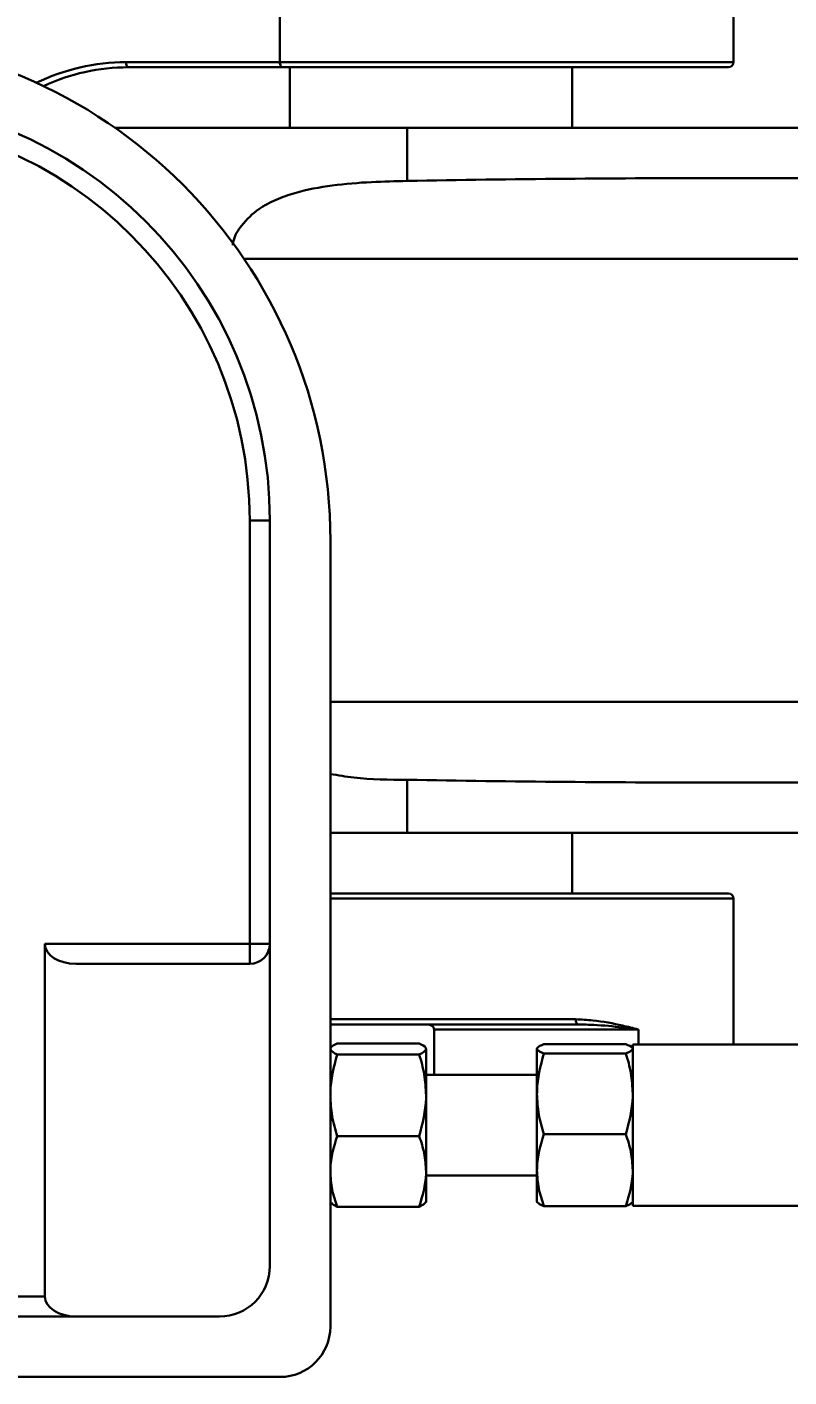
# Model space of a CAD drawing. Header units: millimetres. Extents: x -2601 to 21461, y 11492 to 21077.
# Drawn here: x 15768.9 to 15844.4, y 12762.8 to 12896.8 of the extents above; entities that cross this region are included whole.
import ezdxf

# ---------------------------------------------------------------- set-up
doc = ezdxf.new("R2010")
doc.units = ezdxf.units.MM
doc.header["$PDSIZE"] = -1
doc.styles.get("Standard").update_dxf_attribs({"font": ''})
doc.styles.get('Standard').set_extended_font_data('HYSWLongFangSong')
doc.dimstyles.new('ISO-25', dxfattribs={"dimscale": 25, "dimtxt": 3.5, "dimasz": 1.6, "dimexe": 1.25, "dimexo": 0.625, "dimtad": 1, "dimdec": 0, "dimzin": 9, "dimdsep": 46, "dimtxsty": 'Standard', "dimcen": 2.5, "dimadec": 0, "dimazin": 2, "dimtfac": 1, "dimtdec": 0, "dimtofl": 0, "dimtmove": 0, "dimatfit": 3, "dimfxl": 1, "dimarcsym": 0})

# ---------------------------------------------------------------- blocks, each defined once
blk = doc.blocks.new('*D91')
at = {"color": 0, "lineweight": -2}
blk.add_line((15798.52, 13186.64), (15203.85, 13448.52), dxfattribs=at)
at = {"color": 0}
blk.add_solid([(15206.54, 13454.62), (15201.17, 13442.42), (15167.25, 13464.64)], dxfattribs=at)
at = {"layer": 'Defpoints', "color": 0}
for p in [(15167.25, 13464.64), (16558.94, 12851.77)]:
    blk.add_point(p, dxfattribs=at)
at = {"color": 0, "insert": (15718.38, 13286.81), "char_height": 87.5, "attachment_point": 5, "rotation": 336.2323}
blk.add_mtext('R1521', dxfattribs=at)
blk = doc.blocks.new('*D98')
at = {"color": 0, "lineweight": -2}
for p, q in [((15688.17, 13043.66), (16097.03, 12953.56)), ((16558.94, 12789.27), (16558.94, 12914.27)), ((16496.44, 12851.77), (16621.44, 12851.77))]:
    blk.add_line(p, q, dxfattribs=at)
at = {"color": 0}
blk.add_solid([(16098.46, 12960.07), (16095.59, 12947.05), (16136.09, 12944.95)], dxfattribs=at)
at = {"layer": 'Defpoints', "color": 0}
for p in [(16136.09, 12944.95), (16558.94, 12851.77)]:
    blk.add_point(p, dxfattribs=at)
at = {"color": 0, "insert": (15797.11, 13080.45), "char_height": 87.5, "attachment_point": 5, "rotation": 347.5724}
blk.add_mtext('R433', dxfattribs=at)

msp = doc.modelspace()

# ---------------------------------------------------------------- linework, layer by layer
at = {"color": 161, "linetype": 'Continuous', "lineweight": 30, "true_color": 0x67adff}
for p, q in [((15838.94, 12893.27), (15838.94, 12914.27)), ((15793.94, 12893.27), (15793.94, 12905.77)), ((15778.69, 12893.27), (15793.94, 12893.27)), ((15794.19, 12892.77), (15778.94, 12892.77)), ((15793.94, 12893.27), (15838.94, 12893.27)), ((15838.44, 12892.77), (15794.19, 12892.77)), ((15794.94, 12892.77), (15794.94, 12886.77)), ((15822.94, 12886.77), (15822.94, 12892.77)), ((15777.56, 12886.77), (15806.58, 12886.77)), ((15806.58, 12881.49), (15806.58, 12886.77)), ((15806.58, 12886.77), (16538.22, 12886.77)), ((15838.2, 12881.77), (16538.22, 12881.77)), ((15790.37, 12873.77), (16813.56, 12873.77)), ((15792.95, 12847.77), (15790.95, 12847.77)), ((15790.95, 12805.77), (15790.95, 12847.77)), ((15792.95, 12805.77), (15792.95, 12847.77)), ((15798.95, 12845.77), (15798.95, 12767.77)), ((15798.95, 12829.77), (16813.56, 12829.77)), ((15806.58, 12816.77), (15806.58, 12822.04)), ((16538.22, 12821.77), (15838.2, 12821.77)), ((15798.95, 12816.77), (15806.58, 12816.77)), ((15806.58, 12816.77), (16538.22, 12816.77)), ((15822.94, 12810.77), (15822.94, 12816.77)), ((15798.95, 12810.77), (15838.44, 12810.77)), ((15838.94, 12810.27), (15798.95, 12810.27)), ((15838.94, 12795.77), (15838.94, 12810.27)), ((15770.62, 12805.77), (15770.62, 12770.77)), ((15770.62, 12805.77), (15790.95, 12805.77)), ((15790.95, 12805.77), (15790.95, 12803.77)), ((15790.95, 12805.77), (15792.95, 12805.77)), ((15792.95, 12773.77), (15792.95, 12805.77)), ((15773.7, 12803.77), (15790.95, 12803.77)), ((15798.95, 12798.27), (15823.29, 12798.27)), ((15808.53, 12797.77), (15798.95, 12797.77)), ((15808.53, 12797.77), (15823.52, 12797.77)), ((15809.24, 12797.27), (15809.24, 12792.77)), ((15829.51, 12797.27), (15809.24, 12797.27)), ((15829.51, 12797.27), (15829.51, 12795.77)), ((15807.77, 12795.87), (15799.63, 12795.87)), ((15828.27, 12795.8), (15820.13, 12795.8)), ((16428.95, 12795.77), (15828.95, 12795.77)), ((15828.95, 12795.77), (15828.95, 12779.77)), ((15798.98, 12795.44), (15798.95, 12795.38)), ((15807.77, 12794.78), (15799.63, 12794.78)), ((15808.45, 12795.32), (15808.45, 12790.73)), ((15819.47, 12795.42), (15819.45, 12795.38)), ((15819.45, 12795.34), (15819.45, 12795.38)), ((15819.45, 12790.87), (15819.45, 12795.34)), ((15828.27, 12794.89), (15820.13, 12794.89)), ((15819.45, 12792.77), (15808.45, 12792.77)), ((15808.45, 12790.73), (15808.45, 12783.17)), ((15819.45, 12783.3), (15819.45, 12790.87)), ((15807.77, 12786.67), (15799.63, 12786.67)), ((15828.27, 12786.86), (15820.13, 12786.86)), ((15808.45, 12783.17), (15808.45, 12780.15)), ((15808.45, 12782.77), (15819.45, 12782.77)), ((15819.45, 12783.3), (15819.45, 12780.15)), ((15798.95, 12780.15), (15798.98, 12780.09)), ((15807.77, 12779.66), (15799.63, 12779.66)), ((15808.41, 12780.09), (15808.45, 12780.15)), ((15819.45, 12780.15), (15819.47, 12780.11)), ((15828.27, 12779.74), (15820.13, 12779.74)), ((15828.92, 12780.11), (15828.95, 12780.15)), ((15828.95, 12779.77), (16428.95, 12779.77)), ((15733.02, 12770.77), (15770.62, 12770.77)), ((15725.16, 12768.77), (15787.95, 12768.77)), ((15793.95, 12762.77), (15725.16, 12762.77))]:
    msp.add_line(p, q, dxfattribs=at)
at = {"color": 161, "linetype": 'Continuous', "lineweight": 30, "true_color": 0x67adff, "flags": 128}
for points in [[(15778.94, 12892.77), (15778.89, 12892.78), (15778.85, 12892.81), (15778.8, 12892.85), (15778.77, 12892.91), (15778.74, 12892.99), (15778.71, 12893.08), (15778.7, 12893.17), (15778.69, 12893.27)], [(15794.19, 12892.77), (15794.14, 12892.78), (15794.1, 12892.81), (15794.05, 12892.85), (15794.02, 12892.91), (15793.99, 12892.99), (15793.96, 12893.08), (15793.95, 12893.17), (15793.94, 12893.27)], [(15823.29, 12798.27), (15823.29, 12798.17), (15823.3, 12798.08), (15823.33, 12797.99), (15823.36, 12797.91), (15823.39, 12797.85), (15823.43, 12797.81), (15823.48, 12797.78), (15823.52, 12797.77)]]:
    msp.add_lwpolyline(points, dxfattribs=at)
at = {"color": 161, "linetype": 'Continuous', "lineweight": 30, "true_color": 0x67adff}
for centre, radius, start, end in [((15748.95, 12845.77), 50, 0, 90), ((15838.44, 12893.27), 0.5, 270, 0), ((15750.95, 12847.77), 42, 0, 90), ((15750.95, 12847.77), 40, 0, 90), ((15838.44, 12810.27), 0.5, 0, 90), ((15790.95, 12805.77), 2, 270, 0), ((15787.95, 12773.77), 5, 270, 0), ((15793.95, 12767.77), 5, 270, 0)]:
    msp.add_arc(centre, radius, start, end, dxfattribs=at)
for centre, major_axis, ratio, start_param, end_param in [((15778.69, 12872.77), (20.5, 0), 0.999984, 1.570796, 2.021083), ((15778.94, 12872.77), (20, 0), 0.999984, 1.570796, 2.007492), ((15838.2, 12873.77), (121.74, 0), 0.065712, 1.570796, 1.833492), ((15838.2, 12829.77), (121.74, 0), 0.065712, 4.449694, 4.712389), ((15773.7, 12805.77), (3.08, 0), 0.649408, 3.141593, 4.712389), ((15773.7, 12770.77), (3.08, 0), 0.649408, 3.141593, 4.712389)]:
    msp.add_ellipse(centre, major_axis=major_axis, ratio=ratio, start_param=start_param, end_param=end_param, dxfattribs=at)
for points, knots in [([(15789.27, 12875.11), (15789.29, 12875.25), (15789.39, 12875.98), (15790.25, 12877.31), (15791.69, 12878.69), (15793.55, 12879.67), (15795.96, 12880.51), (15799.12, 12881.1), (15802.88, 12881.4), (15805.4, 12881.46), (15806.58, 12881.49)], [0, 0, 0, 0, 0.020545, 0.106965, 0.23222, 0.335532, 0.439091, 0.632795, 0.826904, 1, 1, 1, 1]), ([(15806.58, 12822.04), (15804.79, 12822.05), (15802.18, 12822.07), (15799.72, 12822.49), (15798.95, 12822.62)], [0, 0, 0, 0, 0.685861, 1, 1, 1, 1]), ([(15809.24, 12797.27), (15809.23, 12797.31), (15809.22, 12797.4), (15809.14, 12797.53), (15808.99, 12797.66), (15808.78, 12797.75), (15808.61, 12797.76), (15808.53, 12797.77)], [0, 0, 0, 0, 0.140282, 0.279875, 0.475572, 0.747193, 1, 1, 1, 1]), ([(15823.29, 12798.27), (15823.86, 12798.24), (15825.49, 12798.17), (15827.56, 12797.74), (15828.99, 12797.4), (15829.5, 12797.27), (15829.51, 12797.27)], [0, 0, 0, 0, 0.253566, 0.725937, 0.995545, 1, 1, 1, 1]), ([(15829.51, 12797.27), (15829.5, 12797.27), (15828.98, 12797.33), (15827.55, 12797.51), (15825.57, 12797.72), (15824.05, 12797.75), (15823.52, 12797.77)], [0, 0, 0, 0, 0.004478, 0.27475, 0.74767, 1, 1, 1, 1]), ([(15798.95, 12795.32), (15798.95, 12795.37), (15798.99, 12795.55), (15799.35, 12795.73), (15799.63, 12795.87)], [0, 0, 0, 0, 0.235064, 1, 1, 1, 1]), ([(15807.77, 12795.87), (15808.04, 12795.73), (15808.41, 12795.55), (15808.44, 12795.37), (15808.45, 12795.32)], [0, 0, 0, 0, 0.764934, 1, 1, 1, 1]), ([(15819.45, 12795.34), (15819.45, 12795.38), (15819.49, 12795.53), (15819.85, 12795.68), (15820.13, 12795.8)], [0, 0, 0, 0, 0.23506, 1, 1, 1, 1]), ([(15828.27, 12795.8), (15828.54, 12795.68), (15828.91, 12795.53), (15828.94, 12795.38), (15828.95, 12795.34)], [0, 0, 0, 0, 0.76494, 1, 1, 1, 1]), ([(15799.63, 12794.78), (15799.54, 12794.82), (15799.14, 12794.99), (15799.03, 12795.18), (15798.95, 12795.32)], [0, 0, 0, 0, 0.215111, 1, 1, 1, 1]), ([(15798.95, 12790.73), (15798.95, 12790.82), (15798.96, 12792.19), (15799.3, 12793.53), (15799.63, 12794.78)], [0, 0, 0, 0, 0.070197, 1, 1, 1, 1]), ([(15808.45, 12795.32), (15808.36, 12795.18), (15808.25, 12794.99), (15807.85, 12794.82), (15807.77, 12794.78)], [0, 0, 0, 0, 0.7848903, 1, 1, 1, 1]), ([(15807.77, 12794.78), (15807.96, 12794.12), (15808.34, 12792.79), (15808.41, 12791.42), (15808.45, 12790.73)], [0, 0, 0, 0, 0.495524, 1, 1, 1, 1]), ([(15820.13, 12794.89), (15820.04, 12794.92), (15819.64, 12795.07), (15819.53, 12795.22), (15819.45, 12795.34)], [0, 0, 0, 0, 0.215088, 1, 1, 1, 1]), ([(15819.45, 12790.87), (15819.45, 12790.97), (15819.46, 12792.33), (15819.8, 12793.65), (15820.13, 12794.89)], [0, 0, 0, 0, 0.070251, 1, 1, 1, 1]), ([(15828.95, 12795.34), (15828.86, 12795.22), (15828.75, 12795.07), (15828.35, 12794.92), (15828.27, 12794.89)], [0, 0, 0, 0, 0.784912, 1, 1, 1, 1]), ([(15828.27, 12794.89), (15828.46, 12794.24), (15828.84, 12792.92), (15828.91, 12791.56), (15828.95, 12790.87)], [0, 0, 0, 0, 0.495439, 1, 1, 1, 1]), ([(15799.63, 12786.67), (15799.44, 12787.33), (15799.05, 12788.66), (15798.98, 12790.03), (15798.95, 12790.73)], [0, 0, 0, 0, 0.49541, 1, 1, 1, 1]), ([(15808.45, 12790.73), (15808.45, 12790.63), (15808.43, 12789.26), (15808.09, 12787.92), (15807.77, 12786.67)], [0, 0, 0, 0, 0.070296, 1, 1, 1, 1]), ([(15820.13, 12786.86), (15819.94, 12787.51), (15819.55, 12788.83), (15819.48, 12790.19), (15819.45, 12790.87)], [0, 0, 0, 0, 0.495439, 1, 1, 1, 1]), ([(15828.95, 12790.87), (15828.95, 12790.78), (15828.93, 12789.42), (15828.59, 12788.09), (15828.27, 12786.86)], [0, 0, 0, 0, 0.070251, 1, 1, 1, 1]), ([(15798.95, 12783.17), (15798.95, 12783.25), (15798.96, 12784.44), (15799.3, 12785.6), (15799.63, 12786.67)], [0, 0, 0, 0, 0.0702302, 1, 1, 1, 1]), ([(15807.77, 12786.67), (15807.96, 12786.1), (15808.34, 12784.96), (15808.41, 12783.77), (15808.45, 12783.17)], [0, 0, 0, 0, 0.495472, 1, 1, 1, 1]), ([(15819.45, 12783.3), (15819.45, 12783.38), (15819.46, 12784.58), (15819.8, 12785.76), (15820.13, 12786.86)], [0, 0, 0, 0, 0.070221, 1, 1, 1, 1]), ([(15828.27, 12786.86), (15828.46, 12786.28), (15828.84, 12785.11), (15828.91, 12783.91), (15828.95, 12783.3)], [0, 0, 0, 0, 0.495475, 1, 1, 1, 1]), ([(15799.63, 12779.66), (15799.44, 12780.23), (15799.05, 12781.38), (15798.98, 12782.57), (15798.95, 12783.17)], [0, 0, 0, 0, 0.495416, 1, 1, 1, 1]), ([(15808.45, 12783.17), (15808.45, 12783.09), (15808.43, 12781.9), (15808.09, 12780.74), (15807.77, 12779.66)], [0, 0, 0, 0, 0.070166, 1, 1, 1, 1]), ([(15820.13, 12779.74), (15819.94, 12780.32), (15819.55, 12781.48), (15819.48, 12782.69), (15819.45, 12783.3)], [0, 0, 0, 0, 0.495468, 1, 1, 1, 1]), ([(15828.95, 12783.3), (15828.95, 12783.21), (15828.93, 12782.01), (15828.59, 12780.83), (15828.27, 12779.74)], [0, 0, 0, 0, 0.070235, 1, 1, 1, 1]), ([(15799.06, 12780.09), (15799.13, 12779.99), (15799.22, 12779.84), (15799.54, 12779.7), (15799.63, 12779.66)], [0, 0, 0, 0, 0.72743, 1, 1, 1, 1]), ([(15807.77, 12779.66), (15807.85, 12779.7), (15808.25, 12779.88), (15808.36, 12780.06), (15808.45, 12780.21)], [0, 0, 0, 0, 0.2151097, 1, 1, 1, 1]), ([(15819.45, 12780.19), (15819.53, 12780.07), (15819.64, 12779.92), (15820.04, 12779.77), (15820.13, 12779.74)], [0, 0, 0, 0, 0.784886, 1, 1, 1, 1]), ([(15828.27, 12779.74), (15828.35, 12779.77), (15828.75, 12779.92), (15828.86, 12780.07), (15828.95, 12780.19)], [0, 0, 0, 0, 0.215114, 1, 1, 1, 1])]:
    msp.add_open_spline(points, degree=3, knots=knots, dxfattribs=at)

# ---------------------------------------------------------------- dimensions: what is measured, and where the dimension line sits
dim = msp.add_radius_dim(center=(16558.94, 12851.77), mpoint=(15167.25, 13464.64), dimstyle='ISO-25', override={"dimcen": 0})
dim.commit()
dim.dimension.update_dxf_attribs({"geometry": '*D91', "text_midpoint": (15694.45, 13232.47), "dimtype": 164})
dim = msp.add_radius_dim(center=(16558.94, 12851.77), mpoint=(16136.09, 12944.95), dimstyle='ISO-25')
dim.commit()
dim.dimension.update_dxf_attribs({"geometry": '*D98', "text_midpoint": (15784.34, 13022.47), "dimtype": 164})

doc.saveas('drawing.dxf')
